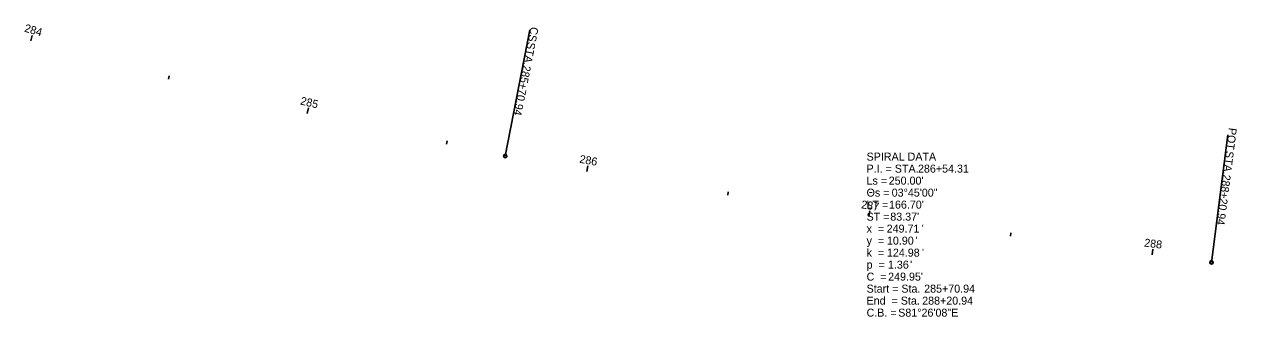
# Model space of a CAD drawing. Extents: x 1437378 to 1440964, y 451105 to 452845.
# Drawn here: x 1440539.5 to 1440963.8, y 451105 to 451207.4 of the extents above; entities that cross this region are included whole.
import ezdxf

# ---------------------------------------------------------------- set-up
doc = ezdxf.new("R2010")
doc.units = 0
for name, color, linetype in [('BR_P_Sub_Foot_Hidden', 7, 'Continuous'), ('BR_P_Sub_Foot_Object', 7, 'Continuous'), ('BR_P_Sub_Object', 7, 'Continuous')]:
    doc.layers.add(name, color=color, linetype=linetype)

msp = doc.modelspace()

# ---------------------------------------------------------------- linework, layer by layer
at = {"layer": 'BR_P_Sub_Foot_Hidden'}
for p, q in [((1440707.83, 451161.28), (1440716.47, 451205.44)), ((1440954.99, 451124.05), (1440960.72, 451168.69))]:
    msp.add_line(p, q, dxfattribs=at)
for centre in [(1440707.83, 451161.28), (1440954.99, 451124.05)]:
    msp.add_circle(centre, 0.6, dxfattribs=at)
at = {"layer": 'BR_P_Sub_Object'}
for p, q in [((1440541.76, 451201.54), (1440542.31, 451203.46)), ((1440589.95, 451188.23), (1440590.25, 451189.39)), ((1440638.47, 451176.18), (1440638.93, 451178.13)), ((1440687.3, 451165.41), (1440687.54, 451166.58)), ((1440736.39, 451155.91), (1440736.74, 451157.88)), ((1440785.68, 451147.54), (1440785.87, 451148.73)), ((1440835.12, 451140.06), (1440835.4, 451142.04)), ((1440884.65, 451133.21), (1440884.8, 451134.4)), ((1440934.22, 451126.72), (1440934.48, 451128.71))]:
    msp.add_line(p, q, dxfattribs=at)

# ---------------------------------------------------------------- texts
at = {"layer": 'BR_P_Sub_Foot_Hidden'}
for s, rotation, p in [('CS', 258.9354, (1440716.74, 451206.64)), (' STA. ', 258.9354, (1440715.9, 451202.36)), ('285+70.94', 258.9354, (1440714.11, 451193.21)), ('POT', 262.6854, (1440961.09, 451171.27)), (' STA. ', 262.6854, (1440960.18, 451164.2)), ('288+20.94', 262.6854, (1440959, 451154.96))]:
    msp.add_text(s, height=2.8, rotation=rotation, dxfattribs=at).set_placement(p)
at = {"layer": 'BR_P_Sub_Foot_Object'}
for s, p in [('SPIRAL DATA', (1440834.28, 451159.66)), ('P.I. = STA. ', (1440834.28, 451155.46)), ('286+54.31', (1440852.27, 451155.46)), ('Ls = ', (1440834.28, 451151.26)), ("250.00'", (1440842.03, 451151.26)), ('Θs = ', (1440834.28, 451147.06)), ('03°45\'00"', (1440843.07, 451147.06)), ('LT = ', (1440834.28, 451142.86)), ("166.70'", (1440842.13, 451142.86)), ('ST = ', (1440834.28, 451138.66)), ("83.37'", (1440842.58, 451138.66)), ('x  = ', (1440834.28, 451134.46)), ('249.71', (1440841.31, 451134.46)), ("'", (1440853.57, 451134.46)), ('y  = ', (1440834.28, 451130.26)), ('10.90', (1440841.41, 451130.26)), ("'", (1440851.43, 451130.26)), ('k  = ', (1440834.28, 451126.06)), ('124.98', (1440841.41, 451126.06)), ("'", (1440853.67, 451126.06)), ('p  = ', (1440834.28, 451121.86)), ('1.36', (1440841.76, 451121.86)), ("'", (1440849.54, 451121.86)), ('C  = ', (1440834.28, 451117.66)), ("249.95'", (1440841.83, 451117.66)), ('Start = Sta. ', (1440834.28, 451113.46)), ('285+70.94', (1440854.43, 451113.46)), ('End  = Sta. ', (1440834.28, 451109.26)), ('288+20.94', (1440853.74, 451109.26)), ('C.B. = ', (1440834.28, 451105.06)), ('S81°26\'08"E', (1440845.35, 451105.06))]:
    msp.add_text(s, height=2.8, dxfattribs=at).set_placement(p)
at = {"layer": 'BR_P_Sub_Object'}
for s, rotation, p in [('284', 343.8072, (1440539.3, 451204.86)), ('285', 346.8072, (1440635.92, 451179.35)), ('286', 349.7565, (1440733.63, 451158.95)), ('287', 351.8078, (1440832.26, 451143)), ('288', 352.6591, (1440931.32, 451129.62))]:
    msp.add_text(s, height=2.8, rotation=rotation, dxfattribs=at).set_placement(p)

doc.saveas('drawing.dxf')
